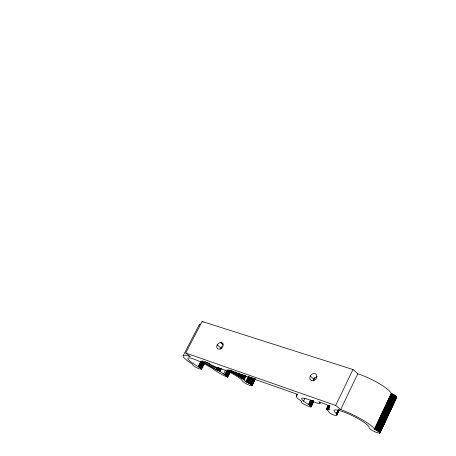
<?xml version="1.0" encoding="UTF-8"?>
<svg xmlns="http://www.w3.org/2000/svg" width="456" height="456" viewBox="0 0 456 456"><rect width="100%" height="100%" fill="white"/><g stroke="black" fill="none" stroke-linecap="round" stroke-linejoin="round"><path stroke-width="0.68" d="M339.235 410.024L337.001 414.743A11.212 1.892 26.4 0 1 335.035 415.41C332.618 414.618 329.283 413.563 328.172 411.067A14.877 2.502 26.5 0 0 326.439 409.197L329.545 409.864L328.588 408.074L328.844 407.442L329.654 407.088A3.87 0.667 26.4 0 0 325.949 404.358L318.835 401.856A7.57 1.3 26.5 0 1 319.656 403.72A7.57 1.3 26.5 0 1 313.933 401.822A14.877 2.502 26.5 0 0 301.963 398.185A14.877 2.502 26.5 0 0 307.925 404.084C311.585 405.732 312.468 408.268 307.635 405.994C306.654 405.492 298.543 401.992 301.781 401.491A20.828 3.506 26.5 0 1 299.085 399.484C295.055 397.393 297.563 395.979 296.406 393.967L227.618 369.787L238.602 376.2L244.085 379.962A19.277 3.101 27.3 0 1 246.001 381.649C259.857 388.712 245.47 385.229 242.107 380.646A13.765 2.217 27.3 0 0 231.99 373.487A13.765 2.217 27.3 0 0 219 368.334A6.908 1.123 27.4 0 1 213.67 366.345A6.908 1.123 27.4 0 1 208.181 362.959L202.293 360.901A3.466 0.559 27.5 0 0 204.71 363.039L215.682 369.48L219.986 371.406A13.765 2.217 27.3 0 0 223.457 373.795C224.734 374.319 231.158 378.793 225.161 376.149A10.197 1.63 27.3 0 1 218.15 372.392L214.594 370.09A16.957 2.673 27.5 0 0 190.842 358.211A16.957 2.673 27.5 0 0 197.009 365.883C208.882 372.723 192.295 367.143 192.466 364.156A22.315 3.517 27.5 0 1 190.015 356.563L190.34 356.677L185.746 353.018L202.099 321.457L352.955 369.542L358.251 373.903A25.359 5.096 25.8 0 1 391.225 393.442C392.787 394.543 396.68 395.54 396.503 397.609M337.001 414.743L336.995 414.225L335.958 413.233A19.42 3.306 26.2 0 1 347.7 413.546A19.42 3.306 26.2 0 1 369.029 427.329C370.147 431.889 389.014 436.626 374.439 429.142L391.231 393.471M374.536 429.204L391.322 393.511M374.832 429.347L391.613 393.648M375.123 429.489L391.903 393.784M375.413 429.632L392.194 393.927M375.698 429.78L392.479 394.075M375.983 429.928L392.764 394.223M376.263 430.076L393.043 394.372M376.542 430.23L393.317 394.52M376.81 430.378L393.585 394.668M377.072 430.532L393.841 394.822M377.329 430.681L394.098 394.97M377.579 430.829L394.343 395.124M377.819 430.977L394.577 395.272M378.047 431.125L394.805 395.42M378.269 431.268L395.021 395.563M378.474 431.41L395.227 395.711M378.674 431.547L395.42 395.854M378.862 431.684L395.608 395.99M379.039 431.815L395.779 396.127M379.198 431.94L395.933 396.258M379.346 432.06L396.082 396.384M379.483 432.18L396.213 396.509M379.603 432.294L396.327 396.629M379.711 432.402L396.435 396.737M379.523 433.2L396.52 396.845M379.637 433.2L396.595 396.948M379.74 433.189L396.652 397.045M379.831 433.171L396.697 397.136M379.905 433.149L396.743 397.296M336.385 413.603L338.215 409.801M336.522 413.723L338.346 409.915M336.648 413.831L338.472 410.029M336.756 413.94L338.58 410.138M336.853 414.042L338.677 410.24M336.933 414.139L338.757 410.337M336.995 414.225L338.819 410.428M337.052 414.31L339.178 409.876M337.087 414.39L339.213 409.955M374.439 429.142A25.553 4.355 26.2 0 0 341.111 409.67L340.683 409.517L357.823 373.76M326.405 409.169L328.286 405.355M326.536 409.123L328.36 405.338M326.627 409.112L328.559 405.321M326.849 409.112L328.679 405.321M326.986 409.123L328.816 405.333M327.129 409.14L328.958 405.35M327.288 409.169L329.118 405.373M327.459 409.203L328.987 406.039M327.642 409.243L329.169 406.079M327.835 409.294L329.534 405.925M328.588 408.074L329.511 406.165M328.041 409.351L329.665 406.017M328.628 408.348L329.545 406.438M328.257 409.414L329.939 405.897M328.48 409.482L329.089 408.217M340.683 409.517L335.684 405.458L352.955 369.542M308.524 404.443L310.667 400.043M308.701 404.552L310.844 400.151M308.877 404.66L311.02 400.254M309.048 404.768L311.192 400.362M309.214 404.871L311.357 400.471M309.373 404.979L311.516 400.573M309.527 405.082L311.67 400.676M309.681 405.184L311.818 400.778M309.823 405.281L311.967 400.881M309.96 405.384L312.411 400.351M310.091 405.481L312.542 400.448M310.217 405.572L312.668 400.545M310.337 405.663L312.52 401.183M310.45 405.754L312.628 401.269M310.553 405.846L312.736 401.36M310.656 405.931L313.147 400.807M310.747 406.011L313.232 400.887M310.827 406.091L313.318 400.966M310.906 406.165L313.392 401.046M310.975 406.239L313.46 401.12M310.758 406.923L313.523 401.189M310.844 406.929L313.62 401.32L310.981 406.917M311.095 406.889L313.705 401.491M313.357 380.15L314.583 377.636M303.565 401.075L304.796 398.555M296.326 395.831L296.947 394.565M296.28 396.116L297.221 394.07M296.303 396.281L297.226 394.246M296.349 396.458L296.97 395.192M249.671 383.582L252.208 378.514M249.831 383.684L252.692 377.984M249.996 383.787L252.852 378.087M250.15 383.889L253.006 378.184M250.304 383.986L253.16 378.286M250.447 384.083L253.302 378.383M250.589 384.18L253.445 378.48M250.726 384.277L253.582 378.577M250.857 384.374L253.713 378.674M250.982 384.465L253.832 378.765M251.096 384.556L253.952 378.856M251.21 384.642L254.066 378.942M251.319 384.727L254.488 378.394M251.416 384.813L254.585 378.48M251.507 384.892L254.676 378.56M251.592 384.967L254.761 378.64M251.672 385.041L254.522 379.346M251.746 385.115L254.596 379.42M251.809 385.183L254.972 378.862M251.866 385.252L255.081 378.873M251.957 385.371L255.229 378.873M251.815 385.804L255.349 378.856M251.923 385.782L255.2 379.21M242.358 378.674L244.279 374.86M242.82 379.004L244.422 375.829M243.265 379.329L245.18 375.522M243.686 379.648L245.602 375.841M244.085 379.962L246.001 376.154M246.001 381.649L248.548 376.582M246.097 381.689L248.645 376.622M246.291 381.775L248.833 376.707M246.485 381.866L249.027 376.798M246.679 381.957L249.221 376.89M246.873 382.054L249.096 377.619M247.066 382.145L249.609 377.078M247.26 382.242L249.808 377.175M247.46 382.345L250.002 377.277M247.654 382.442L250.196 377.374M247.847 382.544L250.39 377.477M248.035 382.647L250.583 377.579M248.229 382.749L250.771 377.682M248.417 382.852L250.96 377.785M248.605 382.954L251.148 377.887M248.788 383.063L251.33 377.99M248.97 383.165L251.512 378.098M249.153 383.268L252.008 377.568M249.329 383.376L251.866 378.303M249.5 383.479L252.043 378.412M234.829 373.994L235.78 372.119M235.484 374.359L236.43 372.489M236.128 374.729L237.074 372.854M236.767 375.1L237.713 373.225M237.388 375.47L238.648 372.968M237.998 375.835L239.263 373.339M238.602 376.2L239.862 373.703M239.183 376.565L240.443 374.068M239.753 376.924L241.013 374.433M240.312 377.283L241.594 374.741M240.848 377.636L242.45 374.456M241.372 377.99L242.974 374.809M241.874 378.332L243.475 375.157M224.859 374.644L226.786 370.848M225.03 374.746L226.957 370.95M225.201 374.849L227.128 371.053M225.367 374.952L227.287 371.155M225.526 375.049L227.447 371.258M225.68 375.151L227.926 370.722M225.834 375.248L228.08 370.825M225.982 375.345L228.228 370.922M226.125 375.442L228.365 371.019M226.261 375.539L228.502 371.116M226.393 375.63L228.638 371.207M226.518 375.727L228.764 371.298M226.638 375.812L228.883 371.389M226.752 375.904L228.997 371.48M226.86 375.989L229.106 371.566M229.442 370.979L230.075 369.73M226.963 376.069L229.208 371.646M227.059 376.154L229.305 371.731M227.151 376.228L229.391 371.805M227.23 376.308L229.476 371.885M227.31 376.377L229.55 371.959M227.379 376.451L229.619 372.028M227.493 376.582L229.681 372.096M227.544 376.639L230.103 371.589M227.436 377.112L230.143 371.646M227.493 377.101L230.2 371.754M227.612 377.049L230.166 372.01M230.411 371.56L231.044 370.312M231.078 371.948L231.711 370.7M231.42 372.142L232.053 370.893M231.768 372.33L232.4 371.081M232.121 372.523L232.754 371.275M232.828 372.9L233.461 371.651M233.5 373.264L234.133 372.016M234.167 373.629L235.119 371.754M217.25 370.072L218.538 367.536M217.489 370.175L218.777 367.639M217.734 370.278L218.698 368.38M217.979 370.392L218.948 368.494M218.23 370.511L219.518 367.975M218.481 370.631L219.775 368.095M218.737 370.751L220.026 368.214M218.988 370.876L220.282 368.345M219.245 371.007L220.533 368.471M219.496 371.138L220.79 368.602M219.752 371.269L221.04 368.733M219.957 371.383L221.245 368.847M223.634 373.903L225.56 370.107M209.857 365.872L210.832 363.968M210.837 366.442L211.487 365.176M211.801 367.017L212.445 365.752M221.086 348.806L222.346 346.343M212.73 367.587L213.704 365.689M213.636 368.152L214.605 366.253M214.514 368.71L215.483 366.812M215.682 369.48L216.646 367.587M216.133 369.634L217.426 367.103M216.343 369.708L217.312 367.81M216.56 369.793L217.529 367.895M216.782 369.879L217.751 367.981M217.01 369.97L217.979 368.072M198.907 366.989L201.484 361.978M199.124 367.12L201.695 362.11M199.329 367.251L201.905 362.241M199.534 367.382L202.111 362.372M199.728 367.507L202.304 362.503M199.916 367.633L202.487 362.628M200.093 367.758L202.669 362.748M200.264 367.878L202.834 362.873M200.423 367.998L202.994 362.987M200.572 368.112L203.142 363.101M200.708 368.22L203.279 363.215M200.839 368.328L203.41 363.324M200.953 368.425L203.524 363.421M201.062 368.522L203.952 362.896M201.153 368.613L204.043 362.987M201.238 368.704L204.123 363.073M201.375 368.642L203.935 363.654M201.233 369.263L204.111 363.654M201.301 369.257L204.242 363.62M201.404 369.212L204.339 363.523M204.71 363.039L205.36 361.773M205.759 363.597L206.408 362.332M206.807 364.156L207.776 362.258M207.839 364.726L208.489 363.46M208.854 365.296L209.828 363.398M198.223 366.59L200.8 361.579M198.457 366.721L201.033 361.711M198.685 366.858L201.261 361.842M183.13 355.805L199.204 324.809M185.746 353.018L335.684 405.458M217.164 344.935L221.017 348.042M221.644 342.661L223.292 344.001M220.385 342.502L223.132 344.73M202.099 321.457L203.097 322.301M310.251 376.04L314.002 379.249M220.641 349.079A3.671 2.742 -51.5 0 1 223.252 345.893M199.13 325.259A22.167 4.121 27.4 0 1 200.703 324.148M313.563 381.056A3.95 3.181 -49.1 0 1 317.085 376.736M222.693 346.309L222.397 346.925A3.688 2.742 -51.5 0 1 217.067 348.184A3.688 2.742 -51.5 0 1 219.729 342.65A3.688 2.742 -51.5 0 1 222.693 346.309M313.945 380.458A3.967 3.181 -49.1 0 0 316.076 374.194A3.967 3.181 -49.1 0 0 310.034 376.57A3.967 3.181 -49.1 0 0 313.945 380.458"/></g></svg>
